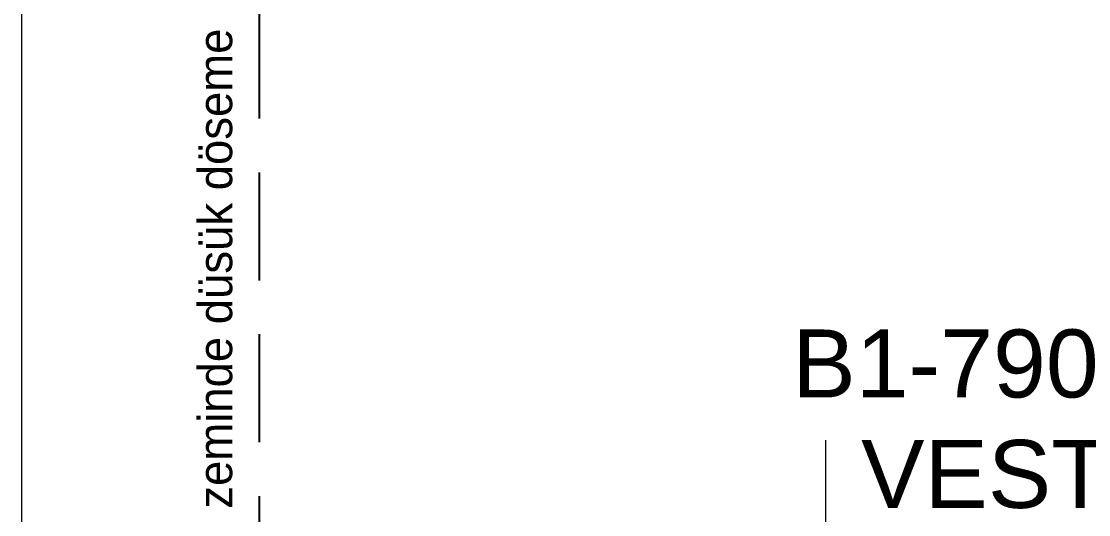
# Model space of a CAD drawing. Header units: metres. Extents: x -20317 to 2216, y -10281 to 3094.
# Drawn here: x -1818 to -1191, y -6287 to -5997 of the extents above; entities that cross this region are included whole.
import ezdxf
from ezdxf.enums import TextEntityAlignment as Align

# ---------------------------------------------------------------- set-up
doc = ezdxf.new("R2010")
doc.units = ezdxf.units.M
doc.header["$MEASUREMENT"] = 0
doc.linetypes.add('DASHED2', pattern=[9.525, 6.35, -3.175])
doc.linetypes.add('HIDDEN', pattern=[9.525, 6.35, -3.175])
doc.layers.get('0').update_dxf_attribs({"color": 30, "lineweight": 0})
for name, color, linetype, lineweight in [('Ag-040', 2, 'Continuous', 20), ('AI-040', 2, 'Continuous', 20), ('AI-040 @ 250', 2, 'Continuous', 20), ('SP2-Flooring', 4, 'DASHED2', 9)]:
    doc.layers.add(name, color=color, linetype=linetype, lineweight=lineweight)
doc.styles.add('$0$ARIAL', font='arial.ttf', dxfattribs={"width": 0.9})
doc.styles.add('IIS IKEA SANS', font='')
doc.styles.get('IIS IKEA SANS').set_extended_font_data('IKEA Sans')

# ---------------------------------------------------------------- blocks, each defined once
blk = doc.blocks.new('*U16')
at = {"style": '$0$ARIAL'}
for tag, p in [('NO', (1.676, 0.8)), ('MAHAL', (1.676, -1.8)), ('ALAN', (1.676, -4.4))]:
    blk.add_attdef(tag, text='', height=1.6, dxfattribs=at).set_placement(p, align=Align.MIDDLE_CENTER)

msp = doc.modelspace()

# ---------------------------------------------------------------- linework, layer by layer
at = {"layer": 'Ag-040', "color": 2, "linetype": 'HIDDEN', "lineweight": -2, "ltscale": 10, "transparency": 33554610}
msp.add_lwpolyline([(-343.44, -7475.88), (-838.44, -7475.88), (-838.44, -6625.88), (-1678.44, -6625.88), (-1678.44, -4205.88), (-838.44, -4205.88), (-838.44, -4195.88), (-343.44, -4195.88), (-343.44, -4955.88), (-383.44, -4955.88), (-383.44, -5035.88), (-343.44, -5035.88), (-343.44, -5795.88), (-383.44, -5795.88), (-383.44, -5875.88), (-343.44, -5875.88), (-343.44, -6635.88), (-383.44, -6635.88), (-383.44, -6715.88), (-343.44, -6715.88), (-343.44, -6820.88)], close=True, dxfattribs=at)
at = {"layer": 'AI-040', "color": 2, "linetype": 'Continuous', "lineweight": 20}
msp.add_line((-1345.49, -6243.65), (-1345.49, -6414.78), dxfattribs=at)
at = {"layer": 'SP2-Flooring', "color": 30, "linetype": 'Continuous', "lineweight": 20}
msp.add_line((-1818.44, -5225.88), (-1818.44, -6370.88), dxfattribs=at)

# ---------------------------------------------------------------- block references
at = {"layer": 'AI-040 @ 250', "color": 2, "linetype": 'Continuous', "lineweight": 20, "xscale": 25, "yscale": 25, "zscale": 25}
msp.add_blockref('*U16', (-1285.72, -6218.53), dxfattribs=at).add_auto_attribs({'ALAN': '8.12m2', 'MAHAL': 'VEST.', 'NO': 'B1-790a1'})

# ---------------------------------------------------------------- texts
at = {"layer": 'Ag-040', "color": 2, "linetype": 'HIDDEN', "lineweight": -2, "ltscale": 10, "transparency": 33554610, "style": 'IIS IKEA SANS'}
msp.add_text('zeminde düsük döseme', height=20, rotation=90, dxfattribs=at).set_placement((-1694.43, -6283.97))

doc.saveas('drawing.dxf')
